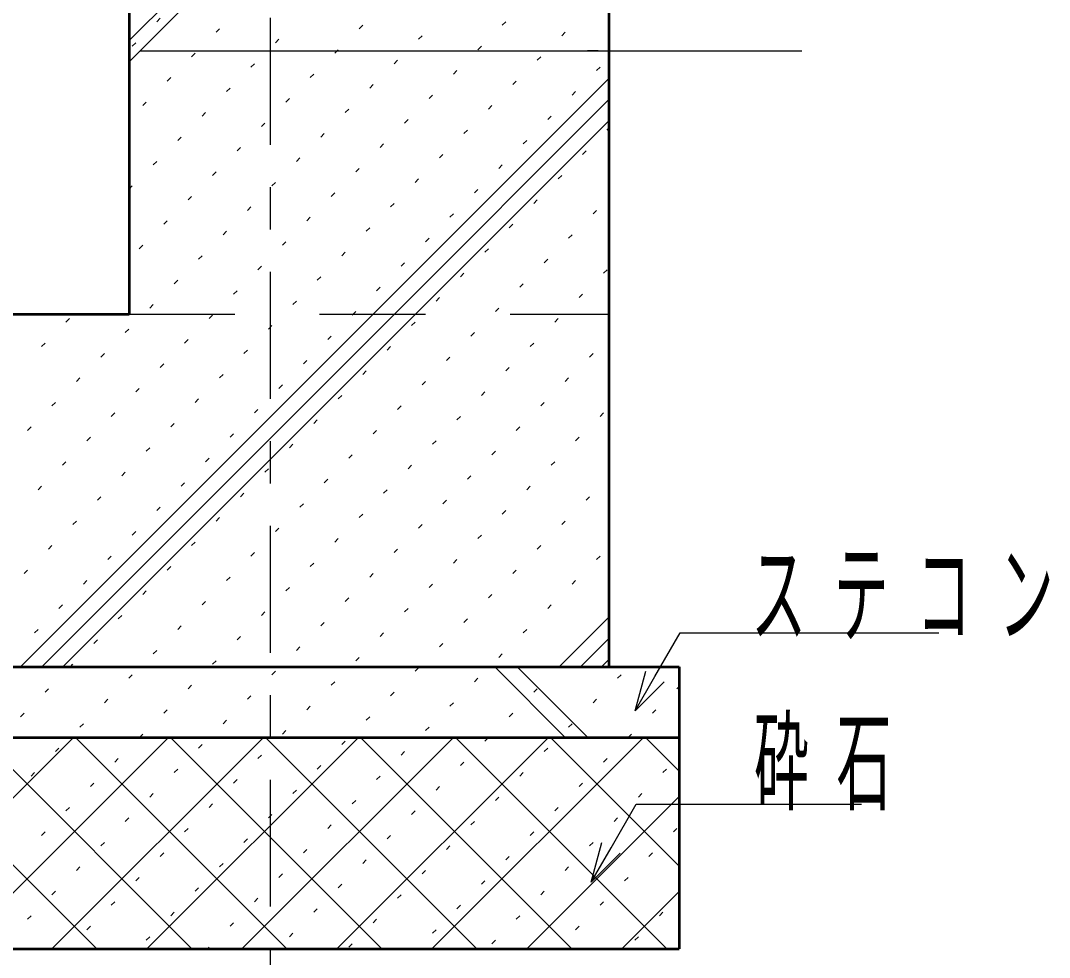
# Model space of a CAD drawing. Units: millimetres, scale not verified. Extents: x -11550 to 5573, y -35640 to 8010.
# Drawn here: x -7021 to -6292, y -6234 to -5570 of the extents above; entities that cross this region are included whole.
import ezdxf

# ---------------------------------------------------------------- set-up
doc = ezdxf.new("R2010")
doc.units = ezdxf.units.MM
doc.header["$LTSCALE"] = 30
doc.linetypes.add('USER1', pattern=[4.5, 2.5, -2])
doc.linetypes.add('USER2', pattern=[6, 3, -1, 1, -1])
doc.layers.add('layer1', color=4, linetype='Continuous', lineweight=25)
doc.styles.add('ＭＳ ゴシック', font='')
doc.styles.get('ＭＳ ゴシック').set_extended_font_data('MS Gothic')

msp = doc.modelspace()

# ---------------------------------------------------------------- linework, layer by layer
at = {"layer": 'layer1', "linetype": 'USER2'}
msp.add_line((-6844.42, -2328.06), (-6844.42, -6328.06), dxfattribs=at)
at = {"layer": 'layer1', "color": 5, "lineweight": 50}
for p, q in [((-6604.42, -4848.06), (-6604.42, -6028.06)), ((-6944.42, -5378.06), (-6944.42, -5778.06)), ((-8578.42, -5778.06), (-6944.42, -5778.06)), ((-9604.42, -6028.06), (-6554.42, -6028.06)), ((-6554.42, -6028.06), (-6554.42, -6228.06)), ((-9604.42, -6078.06), (-6554.42, -6078.06)), ((-9604.42, -6228.06), (-6554.42, -6228.06))]:
    msp.add_line(p, q, dxfattribs=at)
at = {"layer": 'layer1'}
for p, q in [((-6944.42, -5584.25), (-6738.23, -5378.06)), ((-6944.42, -5599.25), (-6723.23, -5378.06)), ((-6944.42, -5691.51), (-6944.42, -5571.51)), ((-6604.42, -5691.51), (-6604.42, -5571.51)), ((-6936.92, -5591.51), (-6929.42, -5591.51)), ((-6929.42, -5591.51), (-6467.64, -5591.51)), ((-6611.92, -5591.51), (-6619.42, -5591.51)), ((-6771.39, -5778.06), (-6604.42, -5611.09)), ((-6756.39, -5778.06), (-6604.42, -5626.09)), ((-6741.39, -5778.06), (-6604.42, -5641.09)), ((-7021.39, -6028.06), (-6771.39, -5778.06)), ((-7006.39, -6028.06), (-6756.39, -5778.06)), ((-6991.39, -6028.06), (-6741.39, -5778.06)), ((-6639.55, -6028.06), (-6604.42, -5992.93)), ((-6624.55, -6028.06), (-6604.42, -6007.93)), ((-6571.74, -6034.93), (-6553.85, -6003.96)), ((-6553.85, -6003.96), (-6494.4, -6003.96)), ((-6494.4, -6003.96), (-6370.44, -6003.96)), ((-6609.55, -6028.06), (-6604.42, -6022.93)), ((-6685.28, -6028.06), (-6635.28, -6078.06)), ((-6669.28, -6028.06), (-6619.28, -6078.06)), ((-6585.74, -6059.18), (-6578.23, -6031.18)), ((-6585.74, -6059.18), (-6571.74, -6034.93)), ((-6565.24, -6038.68), (-6585.74, -6059.18)), ((-7133.88, -6228.06), (-6983.88, -6078.06)), ((-6967.26, -6228.06), (-7117.26, -6078.06)), ((-7066.53, -6228.06), (-6916.53, -6078.06)), ((-6899.91, -6228.06), (-7049.91, -6078.06)), ((-6999.18, -6228.06), (-6849.18, -6078.06)), ((-6832.55, -6228.06), (-6982.55, -6078.06)), ((-6931.83, -6228.06), (-6781.83, -6078.06)), ((-6765.2, -6228.06), (-6915.2, -6078.06)), ((-6864.48, -6228.06), (-6714.48, -6078.06)), ((-6697.85, -6228.06), (-6847.85, -6078.06)), ((-6797.12, -6228.06), (-6647.12, -6078.06)), ((-6630.5, -6228.06), (-6780.5, -6078.06)), ((-6729.77, -6228.06), (-6579.77, -6078.06)), ((-6563.15, -6228.06), (-6713.15, -6078.06)), ((-6554.42, -6169.44), (-6645.79, -6078.06)), ((-6554.42, -6102.09), (-6578.44, -6078.06)), ((-6662.42, -6228.06), (-6554.42, -6120.06)), ((-6602.79, -6156.36), (-6584.91, -6125.38)), ((-6584.91, -6125.38), (-6494.4, -6125.38)), ((-6494.4, -6125.38), (-6425.14, -6125.38)), ((-6616.79, -6180.6), (-6609.29, -6152.6)), ((-6616.79, -6180.6), (-6602.79, -6156.36)), ((-6596.29, -6160.11), (-6616.79, -6180.6)), ((-6595.07, -6228.06), (-6554.42, -6187.41))]:
    msp.add_line(p, q, dxfattribs=at)
at = {"layer": 'layer1', "color": 2}
for p, q in [((-6924.88, -5570.93), (-6922.41, -5568.46)), ((-6679.87, -5573.41), (-6677.39, -5570.93)), ((-6882.81, -5578.36), (-6880.33, -5575.88)), ((-6781.34, -5575.88), (-6778.86, -5573.41)), ((-6637.8, -5580.83), (-6635.32, -5578.36)), ((-6942.21, -5588.26), (-6939.73, -5585.78)), ((-6840.74, -5585.78), (-6838.26, -5583.31)), ((-6739.27, -5583.31), (-6736.79, -5580.83)), ((-6900.13, -5595.68), (-6897.66, -5593.21)), ((-6798.66, -5593.21), (-6796.19, -5590.73)), ((-6697.19, -5590.73), (-6694.72, -5588.26)), ((-6858.06, -5603.11), (-6855.59, -5600.63)), ((-6756.59, -5600.63), (-6754.12, -5598.16)), ((-6655.12, -5598.16), (-6652.65, -5595.68)), ((-6815.99, -5610.53), (-6813.51, -5608.06)), ((-6714.52, -5608.06), (-6712.04, -5605.58)), ((-6613.05, -5605.58), (-6610.57, -5603.11)), ((-6917.46, -5613), (-6914.98, -5610.53)), ((-6773.91, -5617.95), (-6771.44, -5615.48)), ((-6672.44, -5615.48), (-6669.97, -5613)), ((-6875.38, -5620.43), (-6872.91, -5617.95)), ((-6731.84, -5625.38), (-6729.37, -5622.9)), ((-6630.37, -5622.9), (-6627.9, -5620.43)), ((-6934.78, -5630.33), (-6932.31, -5627.85)), ((-6833.31, -5627.85), (-6830.84, -5625.38)), ((-6689.77, -5632.8), (-6687.29, -5630.33)), ((-6892.71, -5637.75), (-6890.23, -5635.28)), ((-6791.24, -5635.28), (-6788.76, -5632.8)), ((-6647.7, -5640.23), (-6645.22, -5637.75)), ((-6850.64, -5645.18), (-6848.16, -5642.7)), ((-6749.17, -5642.7), (-6746.69, -5640.23)), ((-6910.03, -5655.08), (-6907.56, -5652.6)), ((-6808.56, -5652.6), (-6806.09, -5650.13)), ((-6707.09, -5650.13), (-6704.62, -5647.65)), ((-6605.62, -5647.65), (-6604.42, -5646.45)), ((-6766.49, -5660.03), (-6764.02, -5657.55)), ((-6665.02, -5657.55), (-6662.55, -5655.08)), ((-6867.96, -5662.5), (-6865.49, -5660.03)), ((-6724.42, -5667.45), (-6721.94, -5664.98)), ((-6622.95, -5664.98), (-6620.47, -5662.5)), ((-6927.36, -5672.4), (-6924.88, -5669.93)), ((-6825.89, -5669.93), (-6823.41, -5667.45)), ((-6682.34, -5674.88), (-6679.87, -5672.4)), ((-6885.28, -5679.83), (-6882.81, -5677.35)), ((-6783.81, -5677.35), (-6781.34, -5674.88)), ((-6640.27, -5682.3), (-6637.8, -5679.83)), ((-6944.42, -5689.46), (-6942.21, -5687.25)), ((-6843.21, -5687.25), (-6840.74, -5684.78)), ((-6741.74, -5684.78), (-6739.27, -5682.3)), ((-6902.61, -5697.15), (-6900.13, -5694.68)), ((-6801.14, -5694.68), (-6798.66, -5692.2)), ((-6699.67, -5692.2), (-6697.19, -5689.73)), ((-6860.54, -5704.58), (-6858.06, -5702.1)), ((-6759.07, -5702.1), (-6756.59, -5699.63)), ((-6657.6, -5699.63), (-6655.12, -5697.15)), ((-6818.46, -5712), (-6815.99, -5709.52)), ((-6716.99, -5709.52), (-6714.52, -5707.05)), ((-6615.52, -5707.05), (-6613.05, -5704.58)), ((-6919.93, -5714.47), (-6917.46, -5712)), ((-6776.39, -5719.42), (-6773.91, -5716.95)), ((-6674.92, -5716.95), (-6672.44, -5714.47)), ((-6877.86, -5721.9), (-6875.38, -5719.42)), ((-6734.32, -5726.85), (-6731.84, -5724.37)), ((-6632.85, -5724.37), (-6630.37, -5721.9)), ((-6937.26, -5731.8), (-6934.78, -5729.32)), ((-6835.79, -5729.32), (-6833.31, -5726.85)), ((-6692.24, -5734.27), (-6689.77, -5731.8)), ((-6895.18, -5739.22), (-6892.71, -5736.75)), ((-6793.71, -5736.75), (-6791.24, -5734.27)), ((-6650.17, -5741.7), (-6647.7, -5739.22)), ((-6853.11, -5746.65), (-6850.64, -5744.17)), ((-6751.64, -5744.17), (-6749.17, -5741.7)), ((-6608.1, -5749.12), (-6605.62, -5746.65)), ((-6912.51, -5756.55), (-6910.03, -5754.07)), ((-6811.04, -5754.07), (-6808.56, -5751.6)), ((-6709.57, -5751.6), (-6707.09, -5749.12)), ((-6870.43, -5763.97), (-6867.96, -5761.5)), ((-6768.97, -5761.5), (-6766.49, -5759.02)), ((-6667.5, -5759.02), (-6665.02, -5756.55)), ((-6828.36, -5771.4), (-6825.89, -5768.92)), ((-6726.89, -5768.92), (-6724.42, -5766.45)), ((-6625.42, -5766.45), (-6622.95, -5763.97)), ((-6929.83, -5773.87), (-6927.36, -5771.4)), ((-6785.53, -5778.06), (-6783.81, -5776.35)), ((-6684.82, -5776.35), (-6682.34, -5773.87)), ((-6989.23, -5783.77), (-6986.75, -5781.3)), ((-6887.76, -5781.3), (-6885.28, -5778.82)), ((-6786.29, -5778.82), (-6785.53, -5778.06)), ((-6744.22, -5786.25), (-6741.74, -5783.77)), ((-6642.75, -5783.77), (-6640.27, -5781.3)), ((-6947.16, -5791.2), (-6944.68, -5788.72)), ((-6845.69, -5788.72), (-6843.21, -5786.25)), ((-6702.14, -5793.67), (-6699.67, -5791.2)), ((-6905.08, -5798.62), (-6902.61, -5796.15)), ((-6803.61, -5796.15), (-6801.14, -5793.67)), ((-7006.55, -5801.1), (-7004.08, -5798.62)), ((-6863.01, -5806.04), (-6860.54, -5803.57)), ((-6761.54, -5803.57), (-6759.07, -5801.1)), ((-6660.07, -5801.1), (-6657.6, -5798.62)), ((-6964.48, -5808.52), (-6962.01, -5806.04)), ((-6820.94, -5813.47), (-6818.46, -5810.99)), ((-6719.47, -5810.99), (-6716.99, -5808.52)), ((-6618, -5808.52), (-6615.52, -5806.04)), ((-6922.41, -5815.94), (-6919.93, -5813.47)), ((-6778.86, -5820.89), (-6776.39, -5818.42)), ((-6677.39, -5818.42), (-6674.92, -5815.94)), ((-6981.8, -5825.84), (-6979.33, -5823.37)), ((-6880.33, -5823.37), (-6877.86, -5820.89)), ((-6736.79, -5828.32), (-6734.32, -5825.84)), ((-6635.32, -5825.84), (-6632.85, -5823.37)), ((-6939.73, -5833.27), (-6937.26, -5830.79)), ((-6838.26, -5830.79), (-6835.79, -5828.32)), ((-6694.72, -5835.74), (-6692.24, -5833.27)), ((-6999.13, -5843.17), (-6996.65, -5840.69)), ((-6897.66, -5840.69), (-6895.18, -5838.22)), ((-6796.19, -5838.22), (-6793.71, -5835.74)), ((-6652.65, -5843.17), (-6650.17, -5840.69)), ((-6957.06, -5850.59), (-6954.58, -5848.12)), ((-6855.59, -5848.12), (-6853.11, -5845.64)), ((-6754.12, -5845.64), (-6751.64, -5843.17)), ((-6610.57, -5850.59), (-6608.1, -5848.12)), ((-6914.98, -5858.02), (-6912.51, -5855.54)), ((-6813.51, -5855.54), (-6811.04, -5853.07)), ((-6712.04, -5853.07), (-6709.57, -5850.59)), ((-7016.45, -5860.49), (-7013.98, -5858.02)), ((-6872.91, -5865.44), (-6870.43, -5862.97)), ((-6771.44, -5862.97), (-6768.97, -5860.49)), ((-6669.97, -5860.49), (-6667.5, -5858.02)), ((-6974.38, -5867.92), (-6971.9, -5865.44)), ((-6830.84, -5872.87), (-6828.36, -5870.39)), ((-6729.37, -5870.39), (-6726.89, -5867.92)), ((-6627.9, -5867.92), (-6625.42, -5865.44)), ((-6932.31, -5875.34), (-6929.83, -5872.87)), ((-6788.76, -5880.29), (-6786.29, -5877.82)), ((-6687.29, -5877.82), (-6684.82, -5875.34)), ((-6991.7, -5885.24), (-6989.23, -5882.77)), ((-6890.23, -5882.77), (-6887.76, -5880.29)), ((-6746.69, -5887.72), (-6744.22, -5885.24)), ((-6645.22, -5885.24), (-6642.75, -5882.77)), ((-6949.63, -5892.67), (-6947.16, -5890.19)), ((-6848.16, -5890.19), (-6845.69, -5887.72)), ((-6704.62, -5895.14), (-6702.14, -5892.67)), ((-7009.03, -5902.57), (-7006.55, -5900.09)), ((-6907.56, -5900.09), (-6905.08, -5897.62)), ((-6806.09, -5897.62), (-6803.61, -5895.14)), ((-6662.55, -5902.57), (-6660.07, -5900.09)), ((-6966.95, -5909.99), (-6964.48, -5907.51)), ((-6865.49, -5907.51), (-6863.01, -5905.04)), ((-6764.02, -5905.04), (-6761.54, -5902.57)), ((-6620.47, -5909.99), (-6618, -5907.51)), ((-6924.88, -5917.41), (-6922.41, -5914.94)), ((-6823.41, -5914.94), (-6820.94, -5912.46)), ((-6721.94, -5912.46), (-6719.47, -5909.99)), ((-6882.81, -5924.84), (-6880.33, -5922.36)), ((-6781.34, -5922.36), (-6778.86, -5919.89)), ((-6679.87, -5919.89), (-6677.39, -5917.41)), ((-6984.28, -5927.31), (-6981.8, -5924.84)), ((-6840.74, -5932.26), (-6838.26, -5929.79)), ((-6739.27, -5929.79), (-6736.79, -5927.31)), ((-6637.8, -5927.31), (-6635.32, -5924.84)), ((-6942.21, -5934.74), (-6939.73, -5932.26)), ((-6697.19, -5937.21), (-6694.72, -5934.74)), ((-7001.6, -5944.64), (-6999.13, -5942.16)), ((-6900.13, -5942.16), (-6897.66, -5939.69)), ((-6798.66, -5939.69), (-6796.19, -5937.21)), ((-6655.12, -5944.64), (-6652.65, -5942.16)), ((-6959.53, -5952.06), (-6957.06, -5949.59)), ((-6858.06, -5949.59), (-6855.59, -5947.11)), ((-6756.59, -5947.11), (-6754.12, -5944.64)), ((-6613.05, -5952.06), (-6610.57, -5949.59)), ((-6917.46, -5959.49), (-6914.98, -5957.01)), ((-6815.99, -5957.01), (-6813.51, -5954.54)), ((-6714.52, -5954.54), (-6712.04, -5952.06)), ((-7018.93, -5961.96), (-7016.45, -5959.49)), ((-6875.38, -5966.91), (-6872.91, -5964.44)), ((-6773.91, -5964.44), (-6771.44, -5961.96)), ((-6672.44, -5961.96), (-6669.97, -5959.49)), ((-6976.85, -5969.39), (-6974.38, -5966.91)), ((-6833.31, -5974.34), (-6830.84, -5971.86)), ((-6731.84, -5971.86), (-6729.37, -5969.39)), ((-6630.37, -5969.39), (-6627.9, -5966.91)), ((-6934.78, -5976.81), (-6932.31, -5974.34)), ((-6791.24, -5981.76), (-6788.76, -5979.29)), ((-6689.77, -5979.29), (-6687.29, -5976.81)), ((-6994.18, -5986.71), (-6991.7, -5984.24)), ((-6892.71, -5984.24), (-6890.23, -5981.76)), ((-6749.17, -5989.19), (-6746.69, -5986.71)), ((-6647.7, -5986.71), (-6645.22, -5984.24)), ((-6952.11, -5994.14), (-6949.63, -5991.66)), ((-6850.64, -5991.66), (-6848.16, -5989.19)), ((-6707.09, -5996.61), (-6704.62, -5994.14)), ((-6605.62, -5994.14), (-6604.42, -5992.93)), ((-7011.5, -6004.03), (-7009.03, -6001.56)), ((-6910.03, -6001.56), (-6907.56, -5999.09)), ((-6808.56, -5999.09), (-6806.09, -5996.61)), ((-6665.02, -6004.03), (-6662.55, -6001.56)), ((-6969.43, -6011.46), (-6966.95, -6008.98)), ((-6867.96, -6008.98), (-6865.49, -6006.51)), ((-6766.49, -6006.51), (-6764.02, -6004.03)), ((-6622.95, -6011.46), (-6620.47, -6008.98)), ((-6927.36, -6018.88), (-6924.88, -6016.41)), ((-6825.89, -6016.41), (-6823.41, -6013.93)), ((-6724.42, -6013.93), (-6721.94, -6011.46)), ((-6885.28, -6026.31), (-6882.81, -6023.83)), ((-6783.81, -6023.83), (-6781.34, -6021.36)), ((-6682.34, -6021.36), (-6679.87, -6018.88)), ((-6986.75, -6028.78), (-6986.03, -6028.06)), ((-6986.03, -6028.06), (-6984.28, -6026.31)), ((-6843.21, -6033.73), (-6840.74, -6031.26)), ((-6741.74, -6031.26), (-6739.27, -6028.78)), ((-6640.27, -6028.78), (-6639.55, -6028.06)), ((-6639.55, -6028.06), (-6637.8, -6026.31)), ((-6944.68, -6036.21), (-6942.21, -6033.73)), ((-6801.14, -6041.16), (-6798.66, -6038.68)), ((-6699.67, -6038.68), (-6697.19, -6036.21)), ((-6598.2, -6036.21), (-6595.72, -6033.73)), ((-7004.08, -6046.11), (-7001.6, -6043.63)), ((-6902.61, -6043.63), (-6900.13, -6041.16)), ((-6759.07, -6048.58), (-6756.59, -6046.11)), ((-6657.6, -6046.11), (-6655.12, -6043.63)), ((-6556.13, -6043.63), (-6554.42, -6041.92)), ((-6962.01, -6053.53), (-6959.53, -6051.06)), ((-6860.54, -6051.06), (-6858.06, -6048.58)), ((-6716.99, -6056.01), (-6714.52, -6053.53)), ((-6615.52, -6053.53), (-6613.05, -6051.06)), ((-7021.4, -6063.43), (-7018.93, -6060.96)), ((-6919.93, -6060.96), (-6917.46, -6058.48)), ((-6818.46, -6058.48), (-6815.99, -6056.01)), ((-6674.92, -6063.43), (-6672.44, -6060.96)), ((-6573.45, -6060.96), (-6570.98, -6058.48)), ((-6979.33, -6070.86), (-6976.85, -6068.38)), ((-6877.86, -6068.38), (-6875.38, -6065.91)), ((-6776.39, -6065.91), (-6773.91, -6063.43)), ((-6632.85, -6070.86), (-6630.37, -6068.38)), ((-6835.79, -6075.81), (-6833.31, -6073.33)), ((-6734.32, -6073.33), (-6731.84, -6070.86)), ((-6937.26, -6078.28), (-6937.04, -6078.06)), ((-6937.04, -6078.06), (-6934.78, -6075.81)), ((-6793.71, -6083.23), (-6791.24, -6080.76)), ((-6692.24, -6080.76), (-6689.77, -6078.28)), ((-6590.77, -6078.28), (-6590.55, -6078.06)), ((-6590.55, -6078.06), (-6588.3, -6075.81)), ((-6996.65, -6088.18), (-6994.18, -6085.71)), ((-6895.18, -6085.71), (-6892.71, -6083.23)), ((-6751.64, -6090.66), (-6749.17, -6088.18)), ((-6650.17, -6088.18), (-6647.7, -6085.71)), ((-6954.58, -6095.61), (-6952.11, -6093.13)), ((-6853.11, -6093.13), (-6850.64, -6090.66)), ((-6709.57, -6098.08), (-6707.09, -6095.61)), ((-6608.1, -6095.61), (-6605.62, -6093.13)), ((-7013.98, -6105.5), (-7011.5, -6103.03)), ((-6912.51, -6103.03), (-6910.03, -6100.55)), ((-6811.04, -6100.55), (-6808.56, -6098.08)), ((-6667.5, -6105.5), (-6665.02, -6103.03)), ((-6566.03, -6103.03), (-6563.55, -6100.55)), ((-6971.9, -6112.93), (-6969.43, -6110.45)), ((-6870.43, -6110.45), (-6867.96, -6107.98)), ((-6768.97, -6107.98), (-6766.49, -6105.5)), ((-6625.42, -6112.93), (-6622.95, -6110.45)), ((-6929.83, -6120.35), (-6927.36, -6117.88)), ((-6828.36, -6117.88), (-6825.89, -6115.4)), ((-6726.89, -6115.4), (-6724.42, -6112.93)), ((-6583.35, -6120.35), (-6580.87, -6117.88)), ((-6887.76, -6127.78), (-6885.28, -6125.3)), ((-6786.29, -6125.3), (-6783.81, -6122.83)), ((-6684.82, -6122.83), (-6682.34, -6120.35)), ((-6989.23, -6130.25), (-6986.75, -6127.78)), ((-6845.69, -6135.2), (-6843.21, -6132.73)), ((-6744.22, -6132.73), (-6741.74, -6130.25)), ((-6642.75, -6130.25), (-6640.27, -6127.78)), ((-6947.16, -6137.68), (-6944.68, -6135.2)), ((-6803.61, -6142.63), (-6801.14, -6140.15)), ((-6702.14, -6140.15), (-6699.67, -6137.68)), ((-6600.67, -6137.68), (-6598.2, -6135.2)), ((-7006.55, -6147.58), (-7004.08, -6145.1)), ((-6905.08, -6145.1), (-6902.61, -6142.63)), ((-6761.54, -6150.05), (-6759.07, -6147.58)), ((-6660.07, -6147.58), (-6657.6, -6145.1)), ((-6558.6, -6145.1), (-6556.13, -6142.63)), ((-6964.48, -6155), (-6962.01, -6152.53)), ((-6863.01, -6152.53), (-6860.54, -6150.05)), ((-6719.47, -6157.48), (-6716.99, -6155)), ((-6618, -6155), (-6615.52, -6152.53)), ((-6922.41, -6162.43), (-6919.93, -6159.95)), ((-6820.94, -6159.95), (-6818.46, -6157.48)), ((-6677.39, -6164.9), (-6674.92, -6162.43)), ((-6575.92, -6162.43), (-6573.45, -6159.95)), ((-6981.8, -6172.33), (-6979.33, -6169.85)), ((-6880.33, -6169.85), (-6877.86, -6167.38)), ((-6778.86, -6167.38), (-6776.39, -6164.9)), ((-6635.32, -6172.33), (-6632.85, -6169.85)), ((-6939.73, -6179.75), (-6937.26, -6177.28)), ((-6838.26, -6177.28), (-6835.79, -6174.8)), ((-6736.79, -6174.8), (-6734.32, -6172.33)), ((-6593.25, -6179.75), (-6590.77, -6177.28)), ((-6897.66, -6187.18), (-6895.18, -6184.7)), ((-6796.19, -6184.7), (-6793.71, -6182.23)), ((-6694.72, -6182.23), (-6692.24, -6179.75)), ((-6999.13, -6189.65), (-6996.65, -6187.18)), ((-6855.59, -6194.6), (-6853.11, -6192.13)), ((-6754.12, -6192.13), (-6751.64, -6189.65)), ((-6652.65, -6189.65), (-6650.17, -6187.18)), ((-6957.06, -6197.07), (-6954.58, -6194.6)), ((-6813.51, -6202.02), (-6811.04, -6199.55)), ((-6712.04, -6199.55), (-6709.57, -6197.07)), ((-6610.57, -6197.07), (-6608.1, -6194.6)), ((-7016.45, -6206.97), (-7013.98, -6204.5)), ((-6914.98, -6204.5), (-6912.51, -6202.02)), ((-6771.44, -6209.45), (-6768.97, -6206.97)), ((-6669.97, -6206.97), (-6667.5, -6204.5)), ((-6568.5, -6204.5), (-6566.03, -6202.02)), ((-6974.38, -6214.4), (-6971.9, -6211.92)), ((-6872.91, -6211.92), (-6870.43, -6209.45)), ((-6627.9, -6214.4), (-6625.42, -6211.92)), ((-6932.31, -6221.82), (-6929.83, -6219.35)), ((-6830.84, -6219.35), (-6828.36, -6216.87)), ((-6729.37, -6216.87), (-6726.89, -6214.4)), ((-6585.82, -6221.82), (-6583.35, -6219.35)), ((-6889.05, -6228.06), (-6887.76, -6226.77)), ((-6788.76, -6226.77), (-6786.29, -6224.3)), ((-6687.29, -6224.3), (-6684.82, -6221.82))]:
    msp.add_line(p, q, dxfattribs=at)
at = {"layer": 'layer1', "color": 5, "linetype": 'USER1'}
msp.add_line((-6944.42, -5778.06), (-6604.42, -5778.06), dxfattribs=at)

# ---------------------------------------------------------------- texts
at = {"layer": 'layer1', "color": 2, "char_height": 57.18, "attachment_point": 7, "style": 'ＭＳ ゴシック'}
for s, insert in [('\\T1.5;\\W0.5;ステコン', (-6503.5, -6008.49)), ('\\T1.5;\\W0.5;砕石', (-6501.46, -6129.88))]:
    msp.add_mtext(s, dxfattribs=dict(at, insert=insert))

doc.saveas('drawing.dxf')
